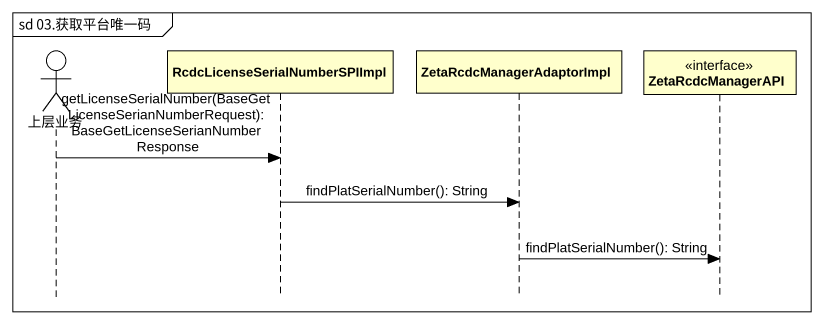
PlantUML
@startuml
mainframe sd 03.获取平台唯一码
hide footbox
actor 上层业务
participant "RcdcLicenseSerialNumberSPIImpl" as RcdcLicenseSerialNumberSPIIm
participant ZetaRcdcManagerAdaptorImpl
participant ZetaRcdcManagerAPI <<interface>>

上层业务 -> RcdcLicenseSerialNumberSPIIm : getLicenseSerialNumber(BaseGetLicenseSerianNumberRequest): BaseGetLicenseSerianNumberResponse
RcdcLicenseSerialNumberSPIIm -> ZetaRcdcManagerAdaptorImpl : findPlatSerialNumber(): String
ZetaRcdcManagerAdaptorImpl -> ZetaRcdcManagerAPI : findPlatSerialNumber(): String
@enduml
